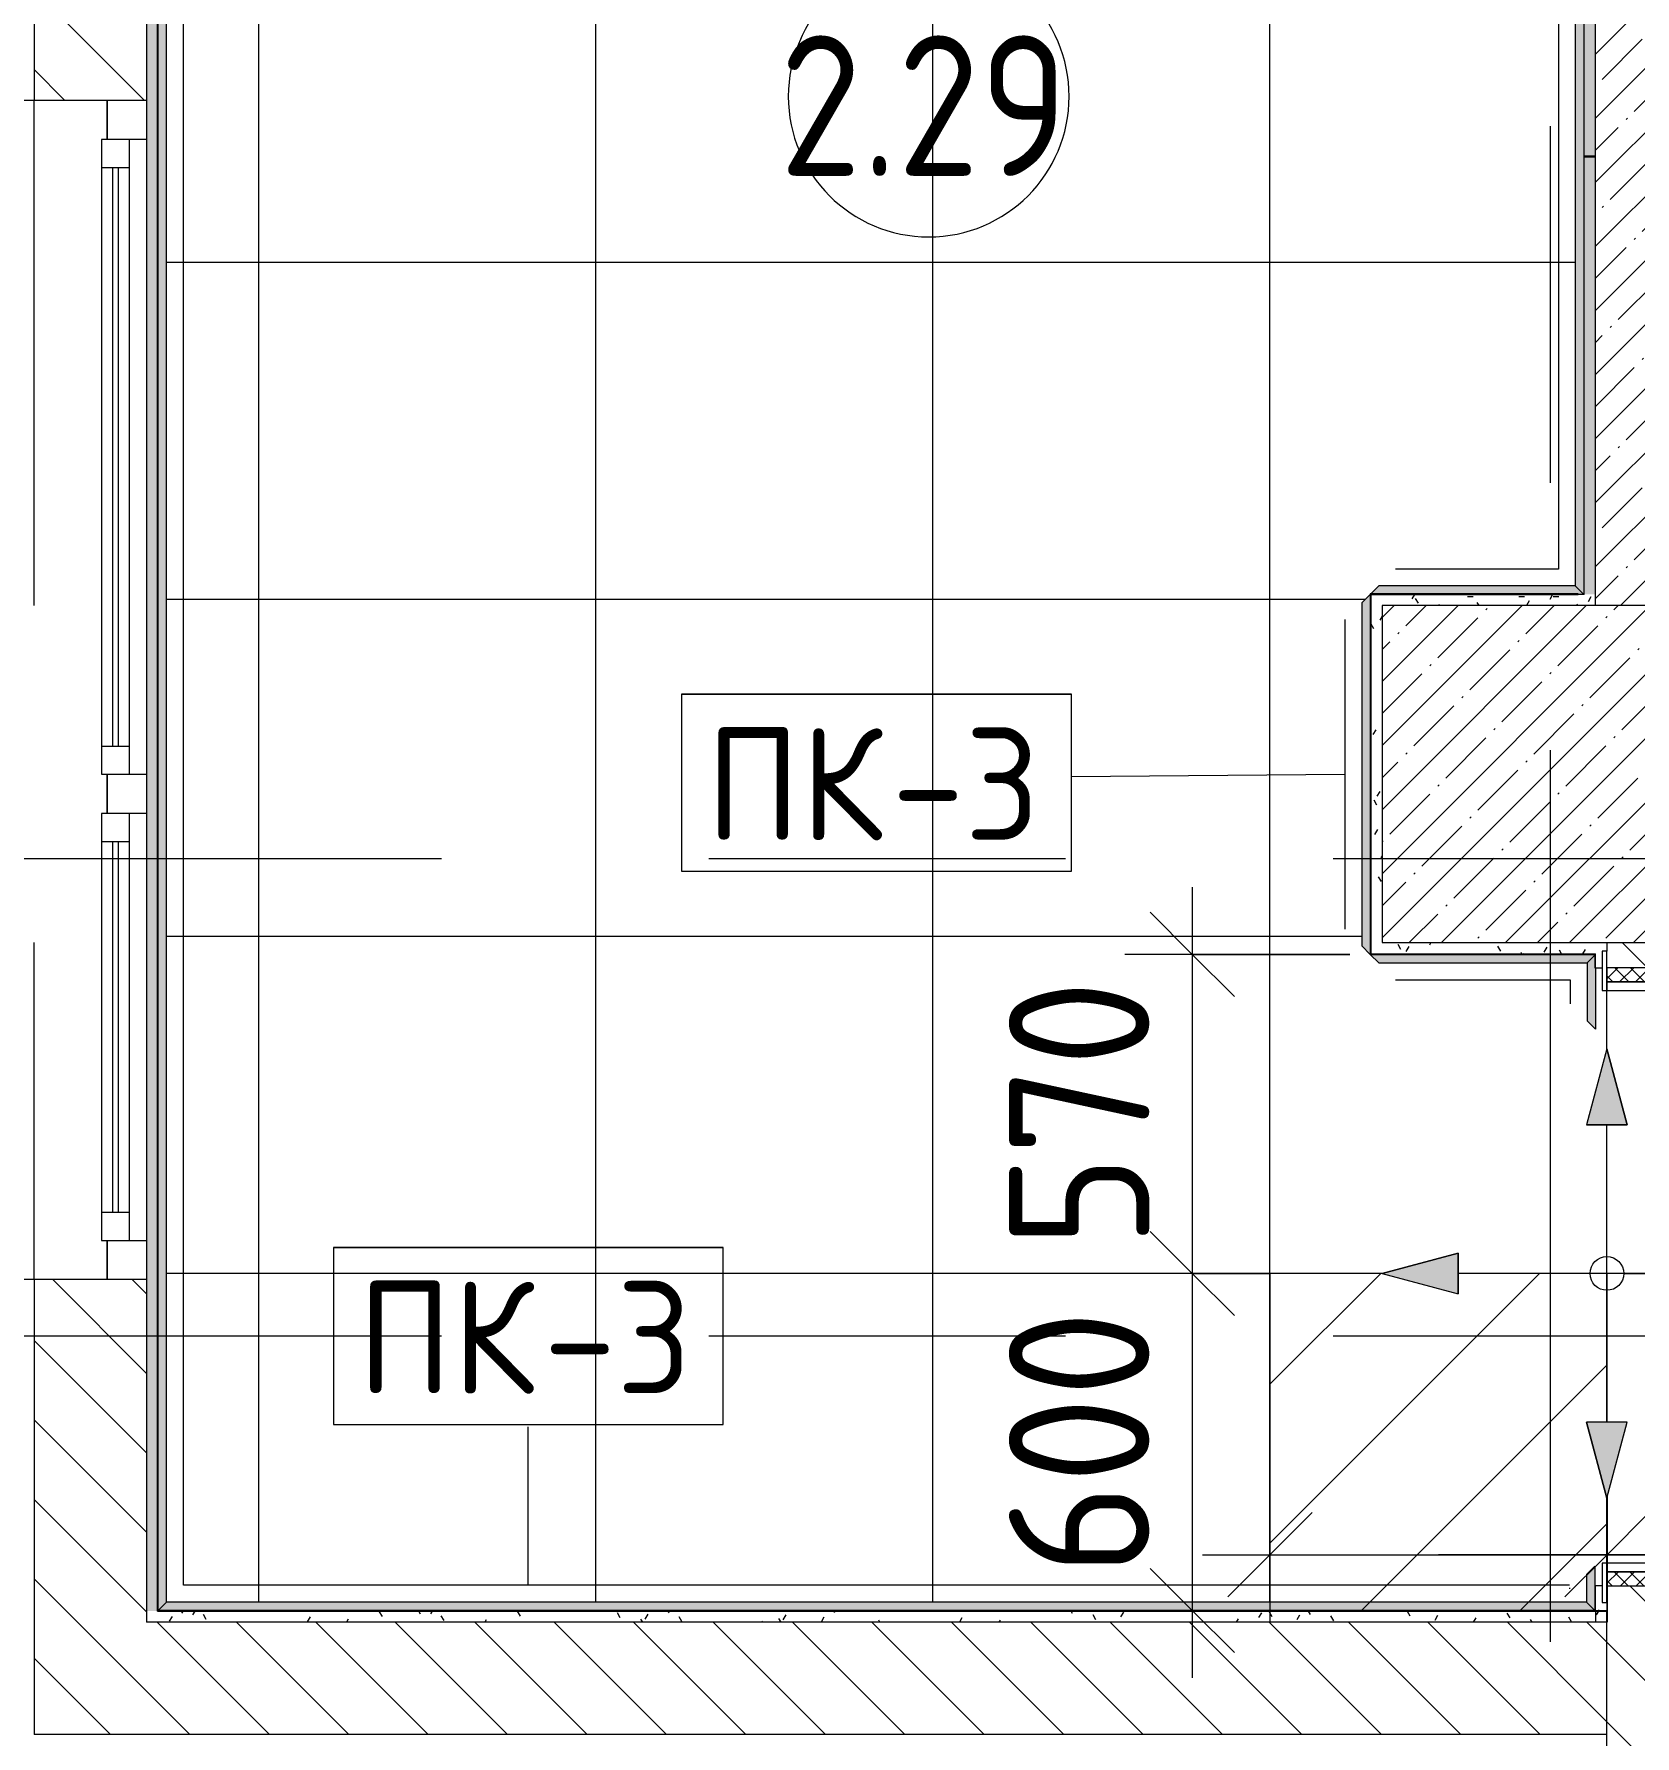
# Model space of a CAD drawing. Header units: millimetres. Extents: x -3238 to 193830, y -8553 to 29000.
# Drawn here: x 30610 to 33460, y 20588 to 23617 of the extents above; entities that cross this region are included whole.
import ezdxf

# ---------------------------------------------------------------- set-up
doc = ezdxf.new("R2010")
doc.units = ezdxf.units.MM
doc.linetypes.add('Осевая', pattern=[3175, 635, -476.25, 1587.5, -476.25])
for name, color, linetype, lineweight in [('A-ANNO-DIMS', 7, 'Continuous', 9), ('A-ANNO-DIMS-100', 7, 'Continuous', 9), ('A-AREA-IDEN', 7, 'Continuous', 9), ('A-DETL', 7, 'Continuous', 9), ('A-DETL-GENF', 7, 'Continuous', 9), ('A-DOOR', 7, 'Continuous', 9), ('A-DOOR-1', 7, 'Continuous', 13), ('A-DOOR-FRAM', 7, 'Continuous', 13), ('A-DOOR-FRAM-1', 7, 'Continuous', 9), ('A-FLOR-PATT', 7, 'Continuous', 9), ('A-GENM-IDEN', 7, 'Continuous', 9), ('A-GLAZ', 7, 'Continuous', 9), ('A-GLAZ-1', 7, 'Continuous', 13), ('A-WALL', 7, 'Continuous', 9), ('I-WALL', 7, 'Continuous', 9), ('S-COLS', 7, 'Continuous', 9), ('Оси-2', 7, 'Осевая', 9)]:
    doc.layers.add(name, color=color, linetype=linetype, lineweight=lineweight)
for name, color, linetype, lineweight, true_color in [('A-DETL-GENF-1', 7, 'Continuous', 9, 0x004000), ('A-GENM-2', 7, 'Continuous', 9, 0xff8040), ('A-WALL-1', 9, 'Continuous', 9, 0x808080), ('A-WALL-FNSH-1', 9, 'Continuous', 9, 0x808080), ('I-WALL-2', 9, 'Continuous', 9, 0x808080), ('S-COLS-1', 9, 'Continuous', 9, 0x808080)]:
    doc.layers.add(name, color=color, linetype=linetype, lineweight=lineweight, true_color=true_color)
doc.styles.add('GOST Common', font='GOST_Common.ttf', dxfattribs={"width": 0.9, "height": 250})
doc.styles.add('GOST Common_1', font='GOST_Common.ttf', dxfattribs={"height": 200})
doc.styles.add('ISOCPEUR', font='isocpeur.ttf', dxfattribs={"width": 0.9, "height": 250})
doc.dimstyles.new('ISO-2_5_0_9К_БОЛЬШОЙ_округление', dxfattribs={"dimscale": 304.8, "dimtxt": 248.995294, "dimasz": 0.492126, "dimexe": 0.393701, "dimexo": 0, "dimgap": 0, "dimtad": 1, "dimdec": 0, "dimrnd": 10, "dimzin": 0, "dimdsep": 46, "dimtxsty": 'ISOCPEUR', "dimblk1": 'OBLIQUE', "dimblk2": 'OBLIQUE', "dimsah": 1, "dimcen": 0.09, "dimdle": 0.393701, "dimazin": 0, "dimtfac": 1, "dimtdec": 4, "dimtix": 1, "dimtmove": 1, "dimatfit": 3, "dimfxl": 1, "dimtvp": 1, "dimtolj": 1, "dimtzin": 0, "dimarcsym": 2})
doc.dimstyles.new('ISO-2_5_0_9К_БОЛЬШОЙ_округление_1', dxfattribs={"dimscale": 304.8, "dimtxt": 248.995294, "dimasz": 0.492126, "dimexe": 0.393701, "dimexo": 0, "dimgap": 0, "dimtad": 1, "dimdec": 0, "dimrnd": 10, "dimzin": 0, "dimdsep": 46, "dimtxsty": 'ISOCPEUR', "dimblk1": 'OBLIQUE', "dimblk2": 'OBLIQUE', "dimsah": 1, "dimcen": 0.09, "dimdle": 0.393701, "dimazin": 0, "dimtfac": 1, "dimtdec": 4, "dimtix": 1, "dimtmove": 0, "dimatfit": 3, "dimfxl": 1, "dimtvp": 1, "dimtolj": 1, "dimtzin": 0, "dimarcsym": 2})
pattern_1 = [(135, (0, 0), (-70.71068, -70.71068), [])]
pattern_2 = [(0, (0, 0), (121.92, 30.48), [10.058, -81.382, 10.058, -81.382, -487.68]), (0, (0, 0), (121.92, 30.48), [-182.88, 10.058, -172.822, 10.058, -81.382, -213.36]), (0, (0, 0), (121.92, 30.48), [-457.2, 10.058, -50.902, 10.058, -142.342]), (120, (45.72, 15.24), (-87.356454, 90.345817), [10.058, -81.382, 10.058, -81.382, -487.68]), (120, (45.72, 15.24), (-87.356454, 90.345817), [-182.88, 10.058, -172.822, 10.058, -81.382, -213.36]), (120, (45.72, 15.24), (-87.356454, 90.345817), [-457.2, 10.058, -50.902, 10.058, -142.342]), (240, (60.96, 76.2), (-34.563546, -120.825817), [10.058, -81.382, 10.058, -81.382, -487.68]), (240, (60.96, 76.2), (-34.563546, -120.825817), [-182.88, 10.058, -172.822, 10.058, -81.382, -213.36]), (240, (60.96, 76.2), (-34.563546, -120.825817), [-457.2, 10.058, -50.902, 10.058, -142.342])]

# ---------------------------------------------------------------- blocks, each defined once
blk = doc.blocks.new('120_Окно_СКБ_2Ст - 120_Окно_СКБ_2Ст 2100х1800 _мал створка справа_-24235684-План устройства полов 2 этажа в осях 1-12')
at = {"layer": 'A-GLAZ'}
for p, q in [((-930, 50), (100, 50)), ((100, 40), (-930, 40)), ((270, 50), (930, 50)), ((930, 40), (270, 40)), ((-1050, 30), (-980, 30)), ((150, 30), (220, 30)), ((980, 30), (1050, 30))]:
    blk.add_line(p, q, dxfattribs=at)
at = {"layer": 'A-GLAZ-1'}
for p, q in [((-1050, 30), (-1050, 100)), ((-1050, 100), (-980, 100)), ((-980, 100), (-980, 30)), ((150, 30), (150, 100)), ((150, 100), (220, 100)), ((220, 100), (220, 30)), ((980, 30), (980, 100)), ((980, 100), (1050, 100)), ((1050, 100), (1050, 30)), ((150, 70), (-980, 70)), ((-980, 70), (-980, 20)), ((-930, 20), (-930, 70)), ((100, 20), (100, 70)), ((150, 20), (150, 70)), ((980, 70), (220, 70)), ((220, 70), (220, 20)), ((270, 20), (270, 70)), ((930, 20), (930, 70)), ((980, 20), (980, 70)), ((-980, 30), (-1050, 30)), ((-980, 20), (150, 20)), ((220, 30), (150, 30)), ((220, 20), (980, 20)), ((1050, 30), (980, 30))]:
    blk.add_line(p, q, dxfattribs=at)
blk = doc.blocks.new('BSC_Колонна _Прямоугольная - 600х600-V41-План устройства полов 2 этажа в осях 1-12')
at = {"layer": 'S-COLS'}
h = blk.add_hatch(dxfattribs=at)
h.set_pattern_fill('FP_60', color=256, style=0, pattern_type=2)
h.set_pattern_definition([(45, (-33310, -22300), (-57.02463, 57.02463), []), (45, (-33252.975, -22300), (-57.02463, 57.02463), [100.806, -20.161, 3.353, -16.808])])
h.paths.add_polyline_path([(-300, -300), (300, -300), (300, 300), (-300, 300)])
at = {"layer": 'S-COLS-1'}
for p, q in [((300, 300), (-300, 300)), ((-300, 300), (-300, -300)), ((300, -300), (300, 300)), ((-300, -300), (300, -300))]:
    blk.add_line(p, q, dxfattribs=at)
blk = doc.blocks.new('Плинтус - Плинтус керамогранит бежевый-33467330-План устройства полов 2 этажа в осях 1-12')
at = {"layer": 'A-GENM-2'}
blk.add_hatch(color=256, dxfattribs=at).paths.add_polyline_path([(379, 0), (0, 0), (15, -15), (365, -15), (380, 0)])
for p, q in [((0, 0), (15, -15)), ((15, -15), (365, -15)), ((365, -15), (380, 0)), ((45, -45), (335, -45))]:
    blk.add_line(p, q, dxfattribs=at)
blk = doc.blocks.new('Плинтус - Плинтус керамогранит бежевый-33467331-План устройства полов 2 этажа в осях 1-12')
at = {"layer": 'A-GENM-2'}
blk.add_hatch(color=256, dxfattribs=at).paths.add_polyline_path([(641, 0), (0, 0), (15, -15), (626, -15)])
for p, q in [((0, 0), (641, 0)), ((0, 0), (15, -15)), ((15, -15), (626, -15)), ((626, -15), (641, 0)), ((45, -45), (596, -45))]:
    blk.add_line(p, q, dxfattribs=at)
blk = doc.blocks.new('Плинтус - Плинтус керамогранит бежевый-33467332-План устройства полов 2 этажа в осях 1-12')
at = {"layer": 'A-GENM-2'}
blk.add_hatch(color=256, dxfattribs=at).paths.add_polyline_path([(15, -15), (386, -15), (400, 0), (0, 0)])
for p, q in [((0, 0), (401, 0)), ((0, 0), (15, -15)), ((15, -15), (386, -15)), ((386, -15), (401, 0)), ((45, -45), (356, -45))]:
    blk.add_line(p, q, dxfattribs=at)
blk = doc.blocks.new('Плинтус - Плинтус керамогранит бежевый-33467333-План устройства полов 2 этажа в осях 1-12')
at = {"layer": 'A-GENM-2'}
blk.add_hatch(color=256, dxfattribs=at).paths.add_polyline_path([(79, 0), (0, 0), (15, -15), (64, -15)])
for p, q in [((0, 0), (79, 0)), ((0, 0), (15, -15)), ((15, -15), (64, -15)), ((64, -15), (79, 0)), ((38.5, -45), (40.5, -45))]:
    blk.add_line(p, q, dxfattribs=at)
blk = doc.blocks.new('Плинтус - Плинтус керамогранит бежевый-33467334-План устройства полов 2 этажа в осях 1-12')
at = {"layer": 'A-GENM-2'}
blk.add_hatch(color=256, dxfattribs=at).paths.add_polyline_path([(2545.2, 0), (0, 0), (15, -15), (2543, -15), (2558, 0)])
for p, q in [((0, 0), (578.8, 0)), ((0, 0), (15, -15)), ((15, -15), (578.8, -15)), ((578.8, 0), (2558, 0)), ((578.8, -15), (2543, -15)), ((2543, -15), (2558, 0)), ((45, -45), (578.8, -45)), ((578.8, -45), (2513, -45))]:
    blk.add_line(p, q, dxfattribs=at)
blk = doc.blocks.new('Плинтус - Плинтус керамогранит бежевый-33467335-План устройства полов 2 этажа в осях 1-12')
at = {"layer": 'A-GENM-2'}
blk.add_hatch(color=256, dxfattribs=at).paths.add_polyline_path([(0, 0), (15, -15), (6033, -15), (6048, 0), (304.6, 0)])
for p, q in [((0, 0), (6048, 0)), ((0, 0), (15, -15)), ((15, -15), (6033, -15)), ((45, -45), (6003, -45))]:
    blk.add_line(p, q, dxfattribs=at)
blk = doc.blocks.new('Плинтус - Плинтус керамогранит бежевый-33467338-План устройства полов 2 этажа в осях 1-12')
at = {"layer": 'A-GENM-2'}
blk.add_hatch(color=256, dxfattribs=at).paths.add_polyline_path([(3859, 0), (0, 0), (15, -15), (3844, -15)])
for p, q in [((0, 0), (3859, 0)), ((15, -15), (3844, -15)), ((3844, -15), (3859, 0)), ((45, -45), (3814, -45))]:
    blk.add_line(p, q, dxfattribs=at)
blk = doc.blocks.new('110_Дверь_СКБ_1Ст_Внутренняя1 - Д-4б _огнестойкая EI 30_-32701367-План устройства полов 2 этажа в осях 1-12')
at = {"layer": 'A-DOOR'}
h = blk.add_hatch(dxfattribs=at)
h.set_pattern_fill('FP_15', color=256, style=0, pattern_type=2)
h.set_pattern_definition([(135, (1751.41, 164.685), (-14.14214, -14.14214), []), (225, (1751.41, 164.685), (14.14214, -14.14214), [])])
h.paths.add_polyline_path([(562.5, 100), (537.5, 100), (537.5, -100), (562.5, -99.5), (562.5, 1.9)])
at = {"layer": 'A-DOOR-FRAM-1'}
h = blk.add_hatch(dxfattribs=at)
h.set_pattern_fill('FP_16', color=256, style=0, pattern_type=2)
h.set_pattern_definition([(45, (-371.384, 164.685), (-14.1421, 14.1421), []), (135, (-371.384, 164.685), (-14.1421, -14.1421), [])])
h.paths.add_polyline_path([(-512.5, 100), (-537.5, 100), (-537.5, -100), (-512.5, -100), (-512.5, 1.9)])
at = {"layer": 'A-DOOR'}
blk.add_arc((-487.5, 100), 1000, 360, 90, dxfattribs=at)
at = {"layer": 'A-DOOR-1'}
for p, q in [((-487.5, 1100), (-487.5, 100)), ((-447.5, 1100), (-487.5, 1100)), ((-447.5, 100), (-447.5, 1100)), ((-487.5, 100), (-447.5, 100))]:
    blk.add_line(p, q, dxfattribs=at)
at = {"layer": 'A-DOOR-FRAM'}
for p, q in [((-497.5, 108), (-567.5, 108)), ((-567.5, 108), (-567.5, 100)), ((-567.5, 100), (-497.5, 100)), ((-512.5, 100), (-537.5, 100)), ((-537.5, 100), (-537.5, -100)), ((-487.5, 100), (-512.5, 100)), ((-512.5, 100), (-512.5, 20)), ((-512.5, -100), (-512.5, 100)), ((-497.5, 100), (-512.5, 100)), ((-512.5, 100), (-512.5, 99)), ((-512.5, 99), (-497.5, 99)), ((-497.5, 100), (-497.5, 108)), ((-497.5, 99), (-497.5, 100)), ((-487.5, 60), (-487.5, 100)), ((512.5, 100), (512.5, 60)), ((537.5, 100), (512.5, 100)), ((592.5, 108), (522.5, 108)), ((522.5, 108), (522.5, 100)), ((537.5, 100), (522.5, 100)), ((522.5, 100), (522.5, 99)), ((522.5, 100), (592.5, 100)), ((522.5, 99), (537.5, 99)), ((537.5, 20), (537.5, 100)), ((562.5, 100), (537.5, 100)), ((537.5, 100), (537.5, -99.5)), ((537.5, 99), (537.5, 100)), ((562.5, -99.5), (562.5, 100)), ((592.5, 100), (592.5, 108)), ((-477.5, 60), (-487.5, 60)), ((-477.5, 20), (-477.5, 60)), ((512.5, 60), (502.5, 60)), ((502.5, 60), (502.5, 20)), ((-512.5, 20), (-477.5, 20)), ((-497.5, 20), (-512.5, 20)), ((-512.5, 20), (-512.5, -100)), ((-497.5, -100), (-497.5, 20)), ((502.5, 20), (537.5, 20)), ((537.5, 20), (522.5, 20)), ((522.5, 20), (522.5, -99.5)), ((537.5, -99.5), (537.5, 20)), ((-497.5, -100), (-567.5, -100)), ((-567.5, -100), (-567.5, -108)), ((-567.5, -108), (-497.5, -108)), ((-537.5, -100), (-512.5, -100)), ((-512.5, -100), (-497.5, -100)), ((-497.5, -108), (-497.5, -100)), ((522.5, -100), (537.5, -100)), ((592.5, -100), (522.5, -100)), ((522.5, -100), (522.5, -108)), ((522.5, -108), (592.5, -108)), ((537.5, -100), (562.5, -100)), ((592.5, -108), (592.5, -100))]:
    blk.add_line(p, q, dxfattribs=at)
blk = doc.blocks.new('Плинтус - Плинтус керамогранит бежевый-33467339-План устройства полов 2 этажа в осях 1-12')
at = {"layer": 'A-GENM-2'}
blk.add_hatch(color=256, dxfattribs=at).paths.add_polyline_path([(133.2, 0), (0, 0), (15.8, -15), (118.2, -15)])
for p, q in [((0, 0), (15, -15)), ((15, -15), (118.2, -15)), ((24, 0), (133.2, 0)), ((118.2, -15), (133.2, 0)), ((45, -45), (88.2, -45))]:
    blk.add_line(p, q, dxfattribs=at)
blk = doc.blocks.new('Начало раскладки_красным - Начало раскладки_красным-26908484-План устройства полов 2 этажа в осях 1-12')
at = {"layer": 'A-DETL-GENF'}
for points in [[(0, 400), (-36.2, 264.8), (36.2, 264.8), (6.1, 377.3)], [(-264.8, 36.2), (-400, 0), (-264.8, -36.2)], [(264.8, 36.2), (264.8, -36.2), (400, 0)], [(-36.2, -264.8), (0, -400), (36.2, -264.8)]]:
    blk.add_hatch(color=256, dxfattribs=at).paths.add_polyline_path(points)
for p, q in [((0, 400), (-36.2, 264.8)), ((0, 400), (-36.2, 264.8)), ((36.2, 264.8), (0, 400)), ((0, 400), (36.2, 264.8)), ((-36.2, 264.8), (36.2, 264.8)), ((-36.2, 264.8), (36.2, 264.8)), ((0, 30), (0, 264.8)), ((-264.8, 36.2), (-400, 0)), ((-400, 0), (-264.8, 36.2)), ((-264.8, -36.2), (-264.8, 36.2)), ((-264.8, -36.2), (-264.8, 36.2)), ((264.8, 36.2), (264.8, -36.2)), ((400, 0), (264.8, 36.2)), ((400, 0), (264.8, 36.2)), ((264.8, -36.2), (264.8, 36.2)), ((-30, 0), (-264.8, 0)), ((30, 0), (264.8, 0)), ((400, 0), (264.8, -36.2)), ((-400, 0), (-264.8, -36.2)), ((-400, 0), (-264.8, -36.2)), ((0, -30), (0, -264.8)), ((264.8, -36.2), (400, 0)), ((36.2, -264.8), (-36.2, -264.8)), ((-36.2, -264.8), (0, -400)), ((0, -400), (-36.2, -264.8)), ((-36.2, -264.8), (36.2, -264.8)), ((0, -400), (36.2, -264.8)), ((0, -400), (36.2, -264.8))]:
    blk.add_line(p, q, dxfattribs=at)
blk.add_circle((0, 0), 30, dxfattribs=at)
blk = doc.blocks.new('Марка_Помещения - Номер-25198446-План устройства полов 2 этажа в осях 1-12')
at = {"layer": 'A-AREA-IDEN'}
for start, end in [(360, 180), (180, 360)]:
    blk.add_arc((0, 0), 2.5, start, end, dxfattribs=at)
blk = doc.blocks.new('Mark Reiling - Mark Reiling-26174330-План устройства полов 2 этажа в осях 1-12')
at = {"layer": 'A-GENM-IDEN'}
for p, q in [((-3.47, 1.49), (-3.47, -1.663)), ((-3.47, 1.49), (3.47, 1.49)), ((3.47, 1.49), (-3.47, 1.49)), ((-3.47, 1.49), (-3.47, -1.663)), ((3.47, -1.663), (3.47, 1.49)), ((3.47, -1.663), (3.47, 1.49)), ((-3.47, -1.663), (3.47, -1.663)), ((-3.47, -1.663), (3.47, -1.663))]:
    blk.add_line(p, q, dxfattribs=at)
blk = doc.blocks.new('DIMBLOCK52-План устройства полов 2 этажа в осях 1-12')
at = {"layer": 'A-ANNO-DIMS-100'}
for p, q in [((32810.3, 21016.4), (32810.3, 20790.3)), ((32810.3, 20910.3), (32810.3, 21016.4)), ((33410.5, 21016.4), (33410.5, 20790.3)), ((33410.5, 20910.3), (33410.5, 21016.4)), ((32690.3, 20910.3), (33530.5, 20910.3)), ((33426.4, 20910.3), (33110.4, 20910.3)), ((34000.5, 20910.3), (33426.4, 20910.3))]:
    blk.add_line(p, q, dxfattribs=at)
at = {"layer": 'A-ANNO-DIMS-100', "lineweight": 20}
for p, q in [((32810.3, 20910.3), (32885.3, 20985.3)), ((33410.5, 20910.3), (33485.5, 20985.3)), ((32810.3, 20910.3), (32735.3, 20835.3)), ((33410.5, 20910.3), (33335.5, 20835.3))]:
    blk.add_line(p, q, dxfattribs=at)
at = {"layer": 'A-ANNO-DIMS-100', "color": 0, "insert": (33526.4, 21236.9), "char_height": 250, "width": 568.858, "attachment_point": 1, "line_spacing_factor": 1.149209, "style": 'ISOCPEUR'}
blk.add_mtext('600', dxfattribs=at)
blk = doc.blocks.new('_Oblique')
at = {"color": 0, "linetype": 'ByBlock', "lineweight": -2}
blk.add_line((-0.5, -0.5), (0.5, 0.5), dxfattribs=at)
blk = doc.blocks.new('DIMBLOCK53-План устройства полов 2 этажа в осях 1-12')
at = {"layer": 'A-ANNO-DIMS-100'}
for p, q in [((32672.2, 22099), (32672.2, 21411)), ((32952.9, 21979), (32552.2, 21979)), ((32672.2, 21979), (32952.9, 21979)), ((32810.3, 21411), (32552.2, 21411)), ((32672.2, 21411), (32810.3, 21411))]:
    blk.add_line(p, q, dxfattribs=at)
at = {"layer": 'A-ANNO-DIMS-100', "lineweight": 20}
for p, q in [((32672.2, 21979), (32597.2, 22054)), ((32672.2, 21979), (32747.2, 21904)), ((32672.2, 21411), (32597.2, 21486)), ((32672.2, 21411), (32747.2, 21336))]:
    blk.add_line(p, q, dxfattribs=at)
at = {"layer": 'A-ANNO-DIMS-100', "color": 0, "insert": (32345.6, 21458), "char_height": 250, "width": 568.858, "attachment_point": 1, "rotation": 90, "line_spacing_factor": 1.149209, "style": 'ISOCPEUR'}
blk.add_mtext('570', dxfattribs=at)
blk = doc.blocks.new('DIMBLOCK54-План устройства полов 2 этажа в осях 1-12')
at = {"layer": 'A-ANNO-DIMS-100', "lineweight": 20}
for p, q in [((32672.2, 21411), (32597.2, 21486)), ((32672.2, 21411), (32747.2, 21336)), ((32672.2, 20811), (32597.2, 20886)), ((32672.2, 20811), (32747.2, 20736))]:
    blk.add_line(p, q, dxfattribs=at)
at = {"layer": 'A-ANNO-DIMS-100'}
for p, q in [((32810.3, 21411), (32552.2, 21411)), ((32672.2, 21411), (32672.2, 20691)), ((32672.2, 21411), (32810.3, 21411)), ((32778.3, 20811), (32552.2, 20811)), ((32672.2, 20811), (32778.3, 20811))]:
    blk.add_line(p, q, dxfattribs=at)
at = {"layer": 'A-ANNO-DIMS-100', "color": 0, "insert": (32345.6, 20874), "char_height": 250, "width": 568.858, "attachment_point": 1, "rotation": 90, "line_spacing_factor": 1.149209, "style": 'ISOCPEUR'}
blk.add_mtext('600', dxfattribs=at)

msp = doc.modelspace()

# ---------------------------------------------------------------- hatches: boundary and pattern name
at = {"layer": 'A-DETL-GENF-1'}
h = msp.add_hatch(dxfattribs=at)
h.set_pattern_fill('FP_128', color=256, style=0, pattern_type=2)
h.set_pattern_definition([(45, (0, 0), (-141.4214, 141.4214), [])])
h.paths.add_polyline_path([(32810.3, 20811), (33410.5, 20811), (33410.3, 21011), (33374, 21146.2), (33410.5, 21146.2), (33410.5, 21411), (33145.5, 21411), (33145.5, 21374.8), (33010.3, 21411), (32810.3, 21411), (32810.3, 21115.6)])
at = {"layer": 'A-FLOR-PATT'}
h = msp.add_hatch(dxfattribs=at)
h.set_pattern_fill('FP_100', color=256, style=0, pattern_type=2)
h.set_pattern_definition([(270, (32210, 23811), (600, 4e-14), []), (0, (32210, 23811), (0, 600), [])])
h.paths.add_polyline_path([(32844.9, 20810), (33390, 20811), (33390, 20855), (33402, 20855), (33402, 20895), (33530, 20895), (33530, 20915), (33570, 20915), (33570, 20905), (33599, 20905), (33599, 21905), (33570, 21905), (33570, 21895), (33530, 21895), (33530, 21915), (33402, 21915), (33402, 21955), (33390, 21955), (33390, 21845.9), (33375, 21860.9), (33375, 21964), (33004, 21964), (32974, 21994), (32974, 22605), (33004, 22635), (33354, 22635), (33354, 26464), (33004, 26464), (32990, 26479), (33369, 26478.1), (33369, 26480), (32990, 26480), (32989, 26860), (30830, 26859), (30831, 20810), (32810.3, 20810)])
h.paths.add_polyline_path([(30846, 20811), (30831, 20812.1), (30831, 26859), (32989, 26858.9), (32989, 26479), (32974, 26494), (32974, 26844), (30846, 26844), (30846, 20826), (33374, 20826), (33374, 20875), (33389, 20890), (33387.9, 20811), (30848.2, 20811)])
h.paths.add_polyline_path([(33410.3, 21011), (33375, 21146.2), (33446.5, 21146.2), (33410.5, 21012)])
h.paths.add_polyline_path([(33145.5, 21374.8), (33010.3, 21411), (33145.5, 21447.2), (33145.5, 21411)])
h.paths.add_polyline_path([(33402, 21675.8), (33374, 21675.8), (33410.5, 21810), (33446.5, 21675.8), (33410, 21675.8)])
h.paths.add_polyline_path([(32989, 21979), (32990, 21980), (32989, 21980)])
h.paths.add_polyline_path([(33209.4, 25645), (33196.8, 25645.6), (33196.5, 25662.5), (33172, 25662.5), (33172, 25645), (33154, 25645), (33154, 25662.5), (33108, 25662.5), (33108, 25645), (33090, 25645), (33090, 26345), (33108, 26345), (33108, 26327.5), (33154, 26327.5), (33154, 26345), (33172, 26345), (33172, 26327.5), (33196.8, 26327.5), (33197.5, 26345), (33211.2, 26345), (33211.5, 26327.5), (33236, 26327.5), (33236, 26345), (33254, 26345), (33254, 25645), (33236, 25645), (33236, 25662.5), (33211.2, 25662.5), (33210.5, 25645)])
h.paths.add_polyline_path([(33204, 25677.5), (33236, 25677.5), (33236, 26312.5), (33172, 26312.5), (33172, 25677.5), (33178.4, 25677.5)])
h.paths.add_polyline_path([(33110.8, 25677.5), (33154, 25677.5), (33154, 26312.5), (33108, 26312.5), (33108, 25677.5)])
h.paths.add_polyline_path([(33204, 26320), (33205.4, 26322.4), (33202.6, 26321.4)])
at = {"layer": 'I-WALL'}
h = msp.add_hatch(dxfattribs=at)
h.set_pattern_fill('FP_13', color=256, style=0, pattern_type=2)
h.set_pattern_definition(pattern_1)
h.paths.add_polyline_path([(30610, 20790), (30810, 20790), (30810, 21400), (30610, 21400), (30610, 21115.6)])
h.paths.add_polyline_path([(30610, 23500), (30810, 23500), (30810, 26880), (30610, 26880), (30610, 25301.4)])
h = msp.add_hatch(dxfattribs=at)
h.set_pattern_fill('FP_17', color=256, style=0, pattern_type=2)
h.set_pattern_definition([(45, (0, 0), (-57.02463, 57.02463), []), (45, (57.025, 0), (-57.02463, 57.02463), [100.806, -20.161, 3.353, -16.808])])
h.paths.add_polyline_path([(33390, 22600), (33610, 22600), (33610, 25600), (33390, 25600), (33390, 22620)])
h = msp.add_hatch(dxfattribs=at)
h.set_pattern_fill('FP_13', color=256, style=0, pattern_type=2)
h.set_pattern_definition(pattern_1)
h.paths.add_polyline_path([(33511.9, 20790), (33610, 20790), (33610, 20855), (33410, 20855), (33410, 20790)])
h.paths.add_polyline_path([(33410, 21955), (33610, 21955), (33610, 22000), (33410, 22000), (33410, 21985)])
h = msp.add_hatch(dxfattribs=at)
h.set_pattern_fill('FP_13', color=256, style=0, pattern_type=2)
h.set_pattern_definition(pattern_1)
h.paths.add_polyline_path([(33410, 20590), (33410, 20790), (30610, 20790), (30610, 20590), (32844.9, 20590)])
h = msp.add_hatch(dxfattribs=at)
h.set_pattern_fill('FP_13', color=256, style=0, pattern_type=2)
h.set_pattern_definition(pattern_1)
h.paths.add_polyline_path([(33410, 18450), (33610, 18450), (33610, 18870), (33410, 18870), (33410, 18470)])
h.paths.add_polyline_path([(33610, 20270), (33610, 20790), (33410, 20790), (33410, 20270), (33511.9, 20270)])
at = {"layer": 'I-WALL-2'}
h = msp.add_hatch(dxfattribs=at)
h.set_pattern_fill('FP_99', color=256, style=0, pattern_type=2)
h.set_pattern_definition(pattern_2)
h.paths.add_polyline_path([(30830, 20810), (30830, 26880), (30810, 26880), (30810, 20810)])
h = msp.add_hatch(dxfattribs=at)
h.set_pattern_fill('FP_99', color=256, style=0, pattern_type=2)
h.set_pattern_definition(pattern_2)
h.paths.add_polyline_path([(33370, 22620), (33390, 22620), (33390, 25600), (33370, 25600), (33370, 23208.5)])
h = msp.add_hatch(dxfattribs=at)
h.set_pattern_fill('FP_99', color=256, style=0, pattern_type=2)
h.set_pattern_definition(pattern_2)
h.paths.add_polyline_path([(32990, 22000), (33010, 22000), (33010, 22620), (32990, 22620), (32990, 22600)])
h = msp.add_hatch(dxfattribs=at)
h.set_pattern_fill('FP_99', color=256, style=0, pattern_type=2)
h.set_pattern_definition(pattern_2)
h.paths.add_polyline_path([(33010, 22600), (33390, 22600), (33390, 22620), (33010, 22620)])
h = msp.add_hatch(dxfattribs=at)
h.set_pattern_fill('FP_99', color=256, style=0, pattern_type=2)
h.set_pattern_definition(pattern_2)
h.paths.add_polyline_path([(33010, 21980), (33390, 21980), (33390, 22000), (32990, 22000), (32990, 21980)])
h = msp.add_hatch(dxfattribs=at)
h.set_pattern_fill('FP_99', color=256, style=0, pattern_type=2)
h.set_pattern_definition(pattern_2)
h.paths.add_polyline_path([(33410, 20790), (33410, 20825), (33402, 20825), (33402, 20855), (33390, 20855), (33390, 20790)])
h.paths.add_polyline_path([(33402, 21955), (33402, 21985), (33410, 21985), (33410, 22000), (33390, 22000), (33390, 21955)])
h = msp.add_hatch(dxfattribs=at)
h.set_pattern_fill('FP_99', color=256, style=0, pattern_type=2)
h.set_pattern_definition(pattern_2)
h.paths.add_polyline_path([(33410, 20790), (33410, 20810), (30810, 20810), (30810, 20790), (32844.9, 20790)])

# ---------------------------------------------------------------- linework, layer by layer
at = {"layer": 'A-DETL'}
for p, q in [((33010.3, 21411), (32810.3, 21411)), ((32810.3, 21411), (32810.3, 20811)), ((33410.5, 21411), (33145.5, 21411)), ((33410.5, 21146.2), (33410.5, 21411)), ((33410.5, 20811), (33410.5, 21012)), ((32810.3, 20811), (33410.5, 20811))]:
    msp.add_line(p, q, dxfattribs=at)
at = {"layer": 'A-GENM-IDEN'}
for p, q in [((32944, 22299.5), (32457, 22295.1)), ((31490, 20856), (31490, 21137.8))]:
    msp.add_line(p, q, dxfattribs=at)
at = {"layer": 'A-WALL'}
for p, q in [((30830, 20810), (30830, 26860)), ((33390, 22600), (33390, 25600)), ((33410, 22000), (33410, 21985)), ((32990, 21980), (33390, 21980)), ((33390, 21955), (33390, 21980)), ((33410, 20825), (33410, 20811)), ((33410, 20790), (30810, 20790)), ((30830, 20810), (33410, 20810)), ((33410, 20790), (33410, 20810)), ((33410, 20270), (33410, 20790))]:
    msp.add_line(p, q, dxfattribs=at)
at = {"layer": 'A-WALL-1'}
for p, q in [((30810, 26880), (30810, 20790)), ((30610, 26500), (30610, 23500)), ((30460, 23500), (30810, 23500)), ((33370, 23400), (33370, 23399)), ((32990, 22620), (32990, 21980)), ((33370, 22620), (33359, 22620)), ((33390, 21955), (33402, 21955)), ((30810, 21400), (30460, 21400)), ((30610, 21400), (30610, 20590)), ((33402, 20855), (33390, 20855)), ((33390, 20811), (33390, 20790)), ((33410, 20590), (30610, 20590))]:
    msp.add_line(p, q, dxfattribs=at)
at = {"layer": 'A-WALL-FNSH-1'}
for p, q in [((30831, 20811), (30831, 26859)), ((33369, 25600), (33369, 22620)), ((33370, 23400), (33370, 25600)), ((33390, 23400), (33370, 23400)), ((33370, 22620), (33370, 23399)), ((33370, 23399), (33390, 23399)), ((32989, 22621), (32989, 21979)), ((33359, 22621), (32989, 22621)), ((32990, 22620), (33359, 22620)), ((33359, 22620), (33359, 22621)), ((32989, 21979), (33389, 21979)), ((33389, 21979), (33389, 21955)), ((33389, 21955), (33390, 21955)), ((33389, 20855), (33389, 20811)), ((33390, 20855), (33389, 20855)), ((33390, 20811), (33390, 20855)), ((33389, 20811), (30831, 20811))]:
    msp.add_line(p, q, dxfattribs=at)
at = {"layer": 'I-WALL'}
for p, q in [((30610, 22600), (30610, 23500)), ((30610, 21400), (30610, 22000))]:
    msp.add_line(p, q, dxfattribs=at)
at = {"layer": 'Оси-2'}
for p, q in [((33310, 593.7), (33310, 24898.1)), ((61.6, 22150), (36030, 22150)), ((61.6, 21300), (36030, 21300))]:
    msp.add_line(p, q, dxfattribs=at)

# ---------------------------------------------------------------- block references
at = {"layer": 'A-AREA-IDEN', "xscale": 99.99999999999993, "yscale": 99.99999999999993, "zscale": 99.99999999999993}
msp.add_blockref('Марка_Помещения - Номер-25198446-План устройства полов 2 этажа в осях 1-12', (32202.9, 23506.4), dxfattribs=at)
at = {"layer": 'A-DETL-GENF', "rotation": 180}
msp.add_blockref('Начало раскладки_красным - Начало раскладки_красным-26908484-План устройства полов 2 этажа в осях 1-12', (33410.3, 21411), dxfattribs=at)
at = {"layer": 'A-DOOR', "rotation": 270}
msp.add_blockref('110_Дверь_СКБ_1Ст_Внутренняя1 - Д-4б _огнестойкая EI 30_-32701367-План устройства полов 2 этажа в осях 1-12', (33510, 21417.5), dxfattribs=at)
at = {"layer": 'A-GENM-2'}
for name, p, rotation in [('Плинтус - Плинтус керамогранит бежевый-33467335-План устройства полов 2 этажа в осях 1-12', (30831, 20811), 89.9999999999999), ('Плинтус - Плинтус керамогранит бежевый-33467338-План устройства полов 2 этажа в осях 1-12', (33369, 26479), 269.9999999999999), ('Плинтус - Плинтус керамогранит бежевый-33467330-План устройства полов 2 этажа в осях 1-12', (33369, 22620), 180), ('Плинтус - Плинтус керамогранит бежевый-33467331-План устройства полов 2 этажа в осях 1-12', (32989, 22620), 270), ('Плинтус - Плинтус керамогранит бежевый-33467339-План устройства полов 2 этажа в осях 1-12', (33390, 21979), 270), ('Плинтус - Плинтус керамогранит бежевый-33467333-План устройства полов 2 этажа в осях 1-12', (33389, 20890), 270), ('Плинтус - Плинтус керамогранит бежевый-33467334-План устройства полов 2 этажа в осях 1-12', (33389, 20811), 180)]:
    msp.add_blockref(name, p, dxfattribs=dict(at, rotation=rotation))
msp.add_blockref('Плинтус - Плинтус керамогранит бежевый-33467332-План устройства полов 2 этажа в осях 1-12', (32989, 21979), dxfattribs=at)
at = {"layer": 'A-GENM-IDEN', "xscale": 99.99999999999993, "yscale": 99.99999999999993, "zscale": 99.99999999999993}
for p in [(32110, 22293.6), (31490, 21308.3)]:
    msp.add_blockref('Mark Reiling - Mark Reiling-26174330-План устройства полов 2 этажа в осях 1-12', p, dxfattribs=at)
at = {"layer": 'A-GLAZ', "rotation": 269.9999999999999}
msp.add_blockref('120_Окно_СКБ_2Ст - 120_Окно_СКБ_2Ст 2100х1800 _мал створка справа_-24235684-План устройства полов 2 этажа в осях 1-12', (30710, 22450), dxfattribs=at)
at = {"layer": 'S-COLS'}
msp.add_blockref('BSC_Колонна _Прямоугольная - 600х600-V41-План устройства полов 2 этажа в осях 1-12', (33310, 22300), dxfattribs=at)

# ---------------------------------------------------------------- texts
at = {"layer": 'A-AREA-IDEN', "insert": (31937.2, 23615), "char_height": 250, "width": 663.797, "attachment_point": 1, "style": 'GOST Common'}
msp.add_mtext('2.29', dxfattribs=at)
at = {"layer": 'A-GENM-IDEN', "char_height": 200, "attachment_point": 1, "style": 'GOST Common_1'}
for s, insert, width in [('ПК', (31805.9, 22382.6), 400.844), ('-3', (32136.7, 22382.6), 344.726), ('ПК', (31185.9, 21397.4), 400.844), ('-3', (31516.7, 21397.4), 344.726)]:
    msp.add_mtext(s, dxfattribs=dict(at, insert=insert, width=width))

# ---------------------------------------------------------------- dimensions: what is measured, and where the dimension line sits
at = {"layer": 'A-ANNO-DIMS'}
for base, p1, p2, override, picture, middle in [((32672.2, 21411), (32952.9, 21979), (32810.3, 21411), {"dimpost": '<>', "dimfxl": 585.660484}, 'DIMBLOCK53-План устройства полов 2 этажа в осях 1-12', (32547.2, 21695)), ((32672.2, 20811), (32810.3, 21411), (32778.3, 20811), {"dimpost": '<>', "dimfxl": 600.850743}, 'DIMBLOCK54-План устройства полов 2 этажа в осях 1-12', (32547.2, 21111))]:
    dim = msp.add_linear_dim(base=base, p1=p1, p2=p2, angle=90, dimstyle='ISO-2_5_0_9К_БОЛЬШОЙ_округление_1', override=override, dxfattribs=at)
    dim.commit()
    dim.dimension.update_dxf_attribs({"geometry": picture, "text_midpoint": middle})
dim = msp.add_linear_dim(base=(33410.5, 20910.3), p1=(32810.3, 21016.4), p2=(33410.5, 21016.4), dimstyle='ISO-2_5_0_9К_БОЛЬШОЙ_округление', override={"dimpost": '<>', "dimfxl": 600.256519}, dxfattribs=at)
dim.commit()
dim.dimension.update_dxf_attribs({"geometry": 'DIMBLOCK52-План устройства полов 2 этажа в осях 1-12', "text_midpoint": (33810.9, 21070.3), "dimtype": 160})

doc.saveas('drawing.dxf')
